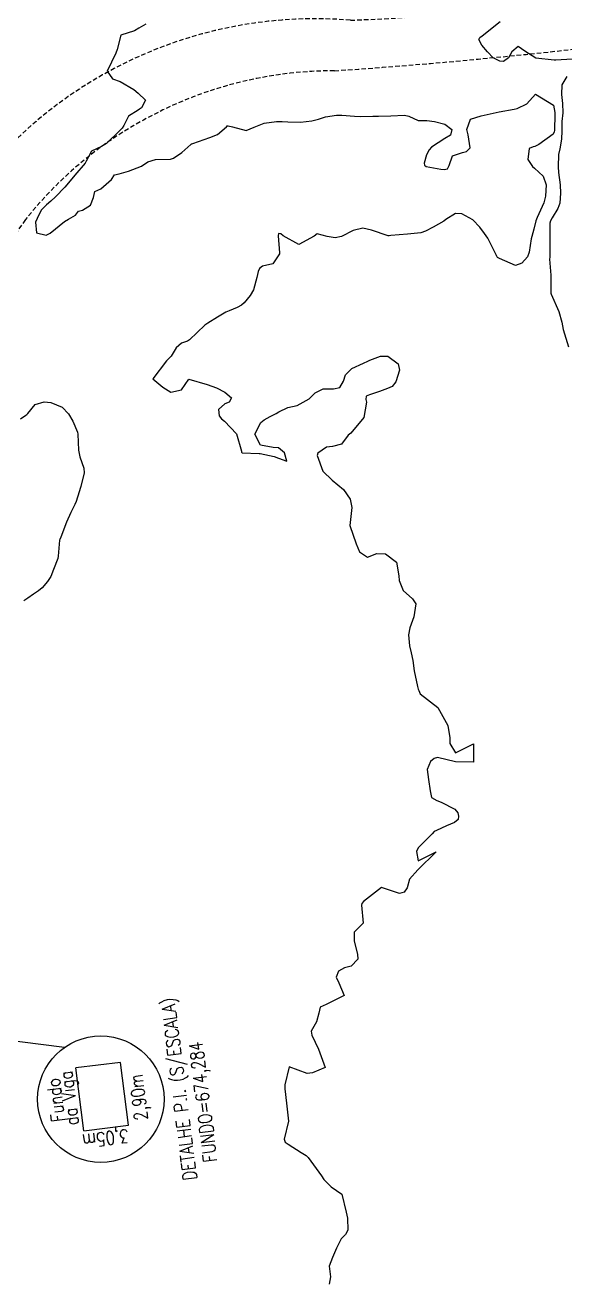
# Model space of a CAD drawing. Header units: metres. Extents: x 292545 to 299085, y 7450245 to 7463078.
# Drawn here: x 296317.3 to 296377.1, y 7455177.6 to 7455316.8 of the extents above; entities that cross this region are included whole.
import ezdxf

# ---------------------------------------------------------------- set-up
doc = ezdxf.new("R2010")
doc.units = ezdxf.units.M
for name, pattern in [('CONTINUO', [0]), ('DASHED', [0.75, 0.5, -0.25]), ('TRACEJADO', [8.7, 8, -0.7])]:
    doc.linetypes.add(name, pattern=pattern)
for name, color, linetype in [('Curvas de Nivel 1m', 11, 'Continuous'), ('Curvas de Nivel 5m', 15, 'Continuous'), ('TEXTO', 45, 'Continuous'), ('Vias Secundárias', 230, 'DASHED')]:
    doc.layers.add(name, color=color, linetype=linetype)
doc.styles.add('ROMANS', font='romans', dxfattribs={"height": 0.2})

msp = doc.modelspace()

# ---------------------------------------------------------------- linework, layer by layer
at = {"layer": 'Curvas de Nivel 1m', "flags": 128}
for points, elevation in [([(296330.71, 7455316.89), (296329.94, 7455316.44), (296329.44, 7455316.17), (296327.93, 7455315.68), (296327.51, 7455314.09), (296327.38, 7455313.69), (296326.89, 7455312.7), (296326.41, 7455311.69), (296327.02, 7455310.84), (296327.87, 7455310.54), (296329.37, 7455309.66), (296329.86, 7455309.27), (296330.68, 7455308.48), (296330.22, 7455307.65), (296330.02, 7455307.48), (296329.84, 7455307.38), (296328.78, 7455306.72), (296328.26, 7455305.68), (296328.09, 7455305.4), (296327.81, 7455305.13), (296326.35, 7455303.7), (296325.79, 7455303.37), (296324.67, 7455302.84), (296324.11, 7455301.73), (296323.99, 7455301.51), (296323.77, 7455301.24), (296323.06, 7455300.43), (296322.47, 7455299.74), (296322.14, 7455299.34), (296321.73, 7455298.85), (296320.71, 7455297.77), (296320.19, 7455297.3), (296319.71, 7455296.9), (296319.15, 7455296.34), (296318.84, 7455295.79), (296318.49, 7455294.99), (296318.6, 7455293.79), (296319.67, 7455293.55), (296320.1, 7455293.77), (296321.69, 7455295.07), (296322.13, 7455295.3), (296322.93, 7455295.74), (296323.26, 7455296.18), (296323.7, 7455296.29), (296324.58, 7455296.85), (296324.9, 7455297.72), (296325.07, 7455298.38), (296325.73, 7455298.68), (296326.89, 7455299.69), (296327.22, 7455300.22), (296327.75, 7455300.34), (296328.8, 7455300.62), (296329.76, 7455300.99), (296330.24, 7455301.18), (296330.94, 7455301.64), (296331.78, 7455301.92), (296333.42, 7455301.97), (296333.78, 7455302.05), (296334.7, 7455302.68), (296335.68, 7455303.59), (296335.74, 7455303.64), (296335.79, 7455303.66), (296335.89, 7455303.69), (296337.8, 7455304.35), (296338.65, 7455304.7), (296339.64, 7455305.54), (296339.72, 7455305.63), (296339.81, 7455305.66), (296340.3, 7455305.54), (296341.81, 7455305.12), (296342.7, 7455305.51), (296343.82, 7455305.93), (296345.19, 7455306.11), (296345.82, 7455306.11), (296346.44, 7455306.08), (296347.82, 7455306.06), (296349.07, 7455306.18), (296349.83, 7455306.4), (296350.6, 7455306.64), (296351.83, 7455306.83), (296352.4, 7455306.82), (296353.83, 7455306.7), (296354.52, 7455306.68), (296355.83, 7455306.7), (296356.48, 7455306.7), (296357.83, 7455306.76), (296359.36, 7455306.84), (296359.83, 7455306.73), (296360.88, 7455306.23), (296361.82, 7455306.23), (296362.69, 7455306.14), (296363.82, 7455305.84), (296364.61, 7455305.24), (296364.43, 7455304.62), (296363.8, 7455304.25), (296362.35, 7455303.27), (296362.07, 7455303), (296361.78, 7455302.45), (296361.53, 7455301.52), (296361.57, 7455301.28), (296361.76, 7455301.14), (296363.36, 7455300.86), (296363.76, 7455300.8), (296364.11, 7455300.89), (296364.28, 7455301.24), (296364.68, 7455302.34), (296365.78, 7455302.7), (296366.22, 7455302.8), (296366.61, 7455303.22), (296366.39, 7455304.64), (296366.25, 7455305.23), (296366.65, 7455306.4), (296367.83, 7455306.76), (296369.83, 7455307.18), (296371.5, 7455307.5), (296371.84, 7455307.57), (296372.91, 7455308.09), (296373.86, 7455309.14), (296375.85, 7455307.94), (296376.01, 7455307.11), (296376.01, 7455306.93), (296375.95, 7455305.11), (296375.93, 7455304.99), (296375.81, 7455304.73), (296374.24, 7455303.58), (296373.8, 7455303.37), (296373.61, 7455303.33), (296373.17, 7455303.15), (296373.01, 7455301.91), (296373.54, 7455301.14), (296373.76, 7455300.95), (296374.7, 7455300.07), (296375.03, 7455299.12), (296374.98, 7455297.87), (296374.79, 7455297.12), (296374.05, 7455295.48), (296373.91, 7455295.14), (296373.68, 7455294.21), (296373.44, 7455293.38), (296373.37, 7455293.14), (296373.15, 7455291.65), (296372.96, 7455291.15), (296372.36, 7455290.43), (296371.63, 7455290.19), (296369.87, 7455290.95), (296369.64, 7455291.08), (296369.6, 7455291.14), (296369.59, 7455291.18), (296369.55, 7455291.28), (296368.59, 7455293.2), (296368.2, 7455293.73), (296367.69, 7455294.43), (296366.93, 7455295.22), (296365.7, 7455295.89), (296365, 7455295.94), (296363.94, 7455295.26), (296363.69, 7455295.08), (296362.52, 7455294.44), (296361.68, 7455293.98), (296361.16, 7455293.8), (296359.68, 7455293.64), (296357.83, 7455293.49), (296357.67, 7455293.45), (296357.53, 7455293.47), (296355.68, 7455294.11), (296354.74, 7455294.31), (296353.68, 7455294.05), (296352.36, 7455293.39), (296351.67, 7455293.25), (296350.8, 7455293.41), (296349.68, 7455293.67), (296349.36, 7455293.42), (296347.66, 7455292.49), (296345.9, 7455293.47), (296345.67, 7455293.67), (296345.41, 7455293.74), (296345.36, 7455293.47), (296345.52, 7455291.6), (296345.51, 7455291.47), (296344.75, 7455290.36), (296343.63, 7455290.12), (296343.28, 7455289.85), (296343.14, 7455289.5), (296342.98, 7455288.86), (296342.61, 7455287.5), (296342.24, 7455286.87), (296341.58, 7455286.03), (296341.31, 7455285.79), (296340.82, 7455285.53), (296339.95, 7455285.15), (296339.57, 7455285.01), (296338.63, 7455284.48), (296337.56, 7455283.79), (296337.24, 7455283.56), (296335.54, 7455281.94), (296335.31, 7455281.82), (296334.64, 7455281.6), (296334.08, 7455281.05), (296333.51, 7455280.16), (296333.25, 7455279.87), (296333, 7455279.62), (296331.48, 7455277.64), (296332.58, 7455276.73), (296333.47, 7455276.15), (296334.67, 7455276.4), (296335.48, 7455277.59), (296337.48, 7455277.01), (296338.54, 7455276.62), (296339.47, 7455276.16), (296340.18, 7455275.53), (296339.93, 7455275.06), (296339.45, 7455274.88), (296338.75, 7455274.24), (296338.82, 7455273.55), (296339.07, 7455273.19), (296339.43, 7455272.94), (296340.75, 7455271.53), (296341.3, 7455269.61), (296341.31, 7455269.52), (296341.38, 7455269.46), (296343.27, 7455269.38), (296343.38, 7455269.37), (296344.93, 7455269.03), (296345.38, 7455268.84), (296346.32, 7455268.51), (296346.05, 7455269.46), (296345.39, 7455269.98), (296344.81, 7455270.05), (296343.39, 7455270.29), (296342.77, 7455271.5), (296343.43, 7455272.81), (296343.82, 7455273.09), (296344.47, 7455273.48), (296345.13, 7455273.78), (296345.44, 7455273.99), (296346.43, 7455274.47), (296347.45, 7455274.7), (296348.8, 7455275.43), (296349.46, 7455276.07), (296350.36, 7455276.52), (296351.47, 7455276.51), (296352.2, 7455276.67), (296352.59, 7455277.39), (296352.82, 7455278.06), (296353.5, 7455278.77), (296354.8, 7455279.36), (296355.28, 7455279.58), (296355.51, 7455279.7), (296356.71, 7455280.14), (296357.52, 7455280.14), (296358.64, 7455279.31), (296358.79, 7455278.6), (296358.38, 7455277.32), (296357.99, 7455276.8), (296357.47, 7455276.56), (296356.57, 7455276.24), (296355.46, 7455275.86), (296355.1, 7455275.71), (296355.08, 7455275.36), (296355.15, 7455275.06), (296354.83, 7455273.36), (296353.42, 7455271.63), (296353.27, 7455271.52), (296353.11, 7455271.38), (296352.37, 7455270.41), (296351.39, 7455270.14), (296350.72, 7455270.08), (296349.75, 7455269.42), (296349.67, 7455269.13), (296350.3, 7455267.41), (296351.35, 7455266.4), (296352.59, 7455265.39), (296353.33, 7455264.3), (296353.5, 7455263.38), (296353.29, 7455261.38), (296354, 7455259.37), (296354.38, 7455258.49), (296355.25, 7455257.91), (296356.29, 7455258.3), (296357.25, 7455258.25), (296358.45, 7455257.32), (296358.71, 7455255.83), (296358.76, 7455255.31), (296359.21, 7455254.19), (296360.23, 7455253.29), (296360.62, 7455252.72), (296360.38, 7455251.29), (296359.93, 7455250.07), (296359.78, 7455249.3), (296359.92, 7455248.09), (296360.09, 7455247.3), (296360.26, 7455246.44), (296360.43, 7455245.29), (296360.78, 7455243.58), (296360.88, 7455243.28), (296360.92, 7455243.13), (296361.07, 7455242.78), (296363.05, 7455241.26), (296364.15, 7455239.25), (296364.38, 7455237.88), (296364.38, 7455237.25), (296364.99, 7455236.24), (296367, 7455237.21), (296366.98, 7455235.21), (296364.98, 7455235.24), (296362.99, 7455235.71), (296362.65, 7455235.6), (296362.23, 7455235.27), (296361.87, 7455234.37), (296362.01, 7455233.27), (296362.19, 7455232.02), (296362.35, 7455231.27), (296362.93, 7455230.97), (296363.4, 7455230.78), (296364.92, 7455230), (296365.25, 7455229.57), (296365.32, 7455229.23), (296365.29, 7455228.85), (296364.9, 7455228.53), (296364, 7455228.14), (296362.89, 7455227.65), (296362.63, 7455227.52), (296362.4, 7455227.26), (296360.87, 7455225.73), (296360.68, 7455225.29), (296360.85, 7455224.29), (296362.86, 7455225.26), (296360.84, 7455223.29), (296359.89, 7455222.23), (296359.63, 7455221.3), (296359.31, 7455220.8), (296358.81, 7455220.67), (296356.81, 7455221.33), (296354.8, 7455219.79), (296354.62, 7455219.54), (296354.59, 7455219.36), (296354.76, 7455217.36), (296353.77, 7455216.36), (296353.78, 7455215.37), (296354.16, 7455213.93), (296354.17, 7455213.37), (296353.46, 7455212.62), (296352.71, 7455212.41), (296352.03, 7455212.06), (296351.8, 7455211.39), (296352.06, 7455210.76), (296352.67, 7455209.38), (296350.66, 7455208.38), (296350, 7455208.07), (296349.86, 7455207.42), (296349.6, 7455206.45), (296349.03, 7455205.43), (296349.07, 7455204.98), (296349.82, 7455203.42), (296350.57, 7455201.41), (296349.17, 7455200.82), (296348.57, 7455200.72), (296346.57, 7455201.45), (296346.09, 7455199.46), (296346.11, 7455199.02), (296346.29, 7455197.45), (296346.5, 7455195.45), (296346.02, 7455193.46), (296346.15, 7455193.13), (296346.48, 7455192.89), (296347.9, 7455192), (296348.47, 7455191.65), (296348.69, 7455191.43), (296349.26, 7455190.61), (296350.14, 7455189.41), (296350.43, 7455189.01), (296351.21, 7455188.19), (296352.41, 7455187.38), (296352.89, 7455185.37), (296353.04, 7455184.7), (296353.09, 7455183.37), (296352.83, 7455182.91), (296352.35, 7455182.42), (296351.82, 7455181.39), (296351.37, 7455180.35), (296351.01, 7455179.4), (296351.14, 7455178.23), (296351.01, 7455177.4)], 674), ([(296377.9, 7455313.01), (296376.11, 7455312.91), (296375.91, 7455312.9), (296373.91, 7455313.13), (296372.67, 7455313.9), (296371.93, 7455314.44), (296371.25, 7455313.83), (296370.87, 7455313.17), (296370.33, 7455312.75), (296369.91, 7455312.8), (296369.16, 7455313.19), (296368.54, 7455313.82), (296367.93, 7455314.59), (296367.6, 7455315.21), (296367.71, 7455315.44), (296367.94, 7455315.61), (296369.95, 7455317.18)], 674), ([(296377.31, 7455311.1), (296376.78, 7455310.19), (296376.72, 7455309.1), (296376.83, 7455308.11), (296376.87, 7455307.1), (296376.79, 7455306.13), (296376.77, 7455305.1), (296376.75, 7455304.15), (296376.54, 7455303.1), (296376.42, 7455302.47), (296376.35, 7455301.1), (296376.39, 7455300.47), (296376.58, 7455299.1), (296376.64, 7455298.19), (296376.54, 7455297.1), (296376.33, 7455296.48), (296375.7, 7455295.45), (296375.51, 7455295.11), (296375.46, 7455294.88), (296375.45, 7455293.11), (296375.46, 7455291.29), (296375.44, 7455291.11), (296375.42, 7455290.9), (296375.55, 7455289.11), (296375.55, 7455289.04), (296375.57, 7455287.11), (296375.6, 7455286.99), (296376.43, 7455285.1), (296376.76, 7455283.9), (296376.94, 7455283.1), (296377.52, 7455281.16)], 673)]:
    msp.add_lwpolyline(points, dxfattribs=dict(at, elevation=elevation))
at = {"layer": 'Curvas de Nivel 5m', "elevation": 675, "flags": 128}
msp.add_lwpolyline([(296316.81, 7455273.2), (296317.43, 7455273.63), (296317.54, 7455273.69), (296317.64, 7455273.8), (296318.45, 7455274.78), (296319.45, 7455275.1), (296320.2, 7455275.02), (296321.44, 7455274.49), (296322.15, 7455273.75), (296322.62, 7455272.94), (296323.15, 7455271.73), (296323.19, 7455271.51), (296323.23, 7455269.73), (296323.38, 7455269), (296323.82, 7455267.73), (296323.86, 7455267.23), (296323.52, 7455265.73), (296323.48, 7455265.59), (296323.33, 7455265.11), (296322.99, 7455264.07), (296322.84, 7455263.74), (296322.41, 7455262.85), (296321.93, 7455261.75), (296321.28, 7455260.12), (296321.18, 7455259.86), (296321.16, 7455259.76), (296321.01, 7455258), (296320.96, 7455257.76), (296320.49, 7455256.51), (296320.18, 7455255.77), (296319.8, 7455255.19), (296319.21, 7455254.51), (296318.82, 7455254.17), (296318.27, 7455253.79), (296317.63, 7455253.36), (296317.19, 7455253.07)], dxfattribs=at)
at = {"layer": 'TEXTO', "linetype": 'TRACEJADO', "flags": 128}
msp.add_lwpolyline([(296323.82, 7455194.4), (296322.95, 7455201.34)], dxfattribs=at)
at = {"layer": 'TEXTO', "linetype": 'CONTINUO'}
for points in [[(296321.69, 7455203.62, 0), (296289.65, 7455207.67, 0)], [(296323.82, 7455194.4, 0), (296328.78, 7455195.02, 0), (296327.91, 7455201.96, 0), (296322.95, 7455201.34, 0)]]:
    msp.add_polyline3d(points, dxfattribs=at)
msp.add_circle((296325.72, 7455197.89), 7, dxfattribs=at)
at = {"layer": 'Vias Secundárias'}
for points in [[(296271.95, 7455209.07), (296288.58, 7455210.39, 0.410041), (296297.75, 7455220.99, 0.037417), (296294.92, 7455241.1, -0.014835), (296292.81, 7455249.95, -0.131605), (296311.27, 7455298.41, -0.257535), (296353.36, 7455317.34, 0.095621), (296420.85, 7455332.72, 0.021357), (296468.71, 7455364.31)], [(296476.81, 7455302.31), (296418.02, 7455310.7), (296399.68, 7455315.41, 0.091857), (296393.97, 7455316.13, -0.017798), (296351.59, 7455311.74, 0.228183), (296317.36, 7455295.26, 0.125177), (296300.03, 7455249.95, 0.017927), (296303.58, 7455240.54, 0.017993), (296309.25, 7455216.21, -0.040807), (296314.5, 7455190.16, -0.017662), (296317.04, 7455165.55, -0.035357), (296318.73, 7455146.19, -0.030481), (296319.85, 7455120.76, -0.007991), (296322.09, 7455101.54, 0.034152), (296322.65, 7455075.96, 0.038669), (296329.38, 7455052.26, -0.011733), (296334.83, 7455030.34, 0.020959), (296339.31, 7455008.62, -0.005341), (296347.06, 7454980.79, -0.056353), (296356.46, 7454947.6, -0.018252), (296365.83, 7454914.24, 0.048975), (296381.86, 7454864.07)]]:
    msp.add_lwpolyline(points, format="xyb", dxfattribs=at)

# ---------------------------------------------------------------- texts
at = {"layer": 'TEXTO', "style": 'ROMANS', "width": 0.8}
for s, rotation, p in [('DETALHE P.I. (S/ESCALA)', 97.1259, (296336.37, 7455189)), ('FUNDO=674,284', 97.1259, (296338.61, 7455191.02)), ('da Viga', 97.1259, (296323.3, 7455195.09)), ('2,90m', 97.1259, (296330.96, 7455195.63)), ('Fundo', 97.1259, (296321.77, 7455195.48)), ('3,05m', 187.1259, (296328.71, 7455194.59))]:
    msp.add_text(s, height=1.5, rotation=rotation, dxfattribs=at).set_placement(p)

doc.saveas('drawing.dxf')
